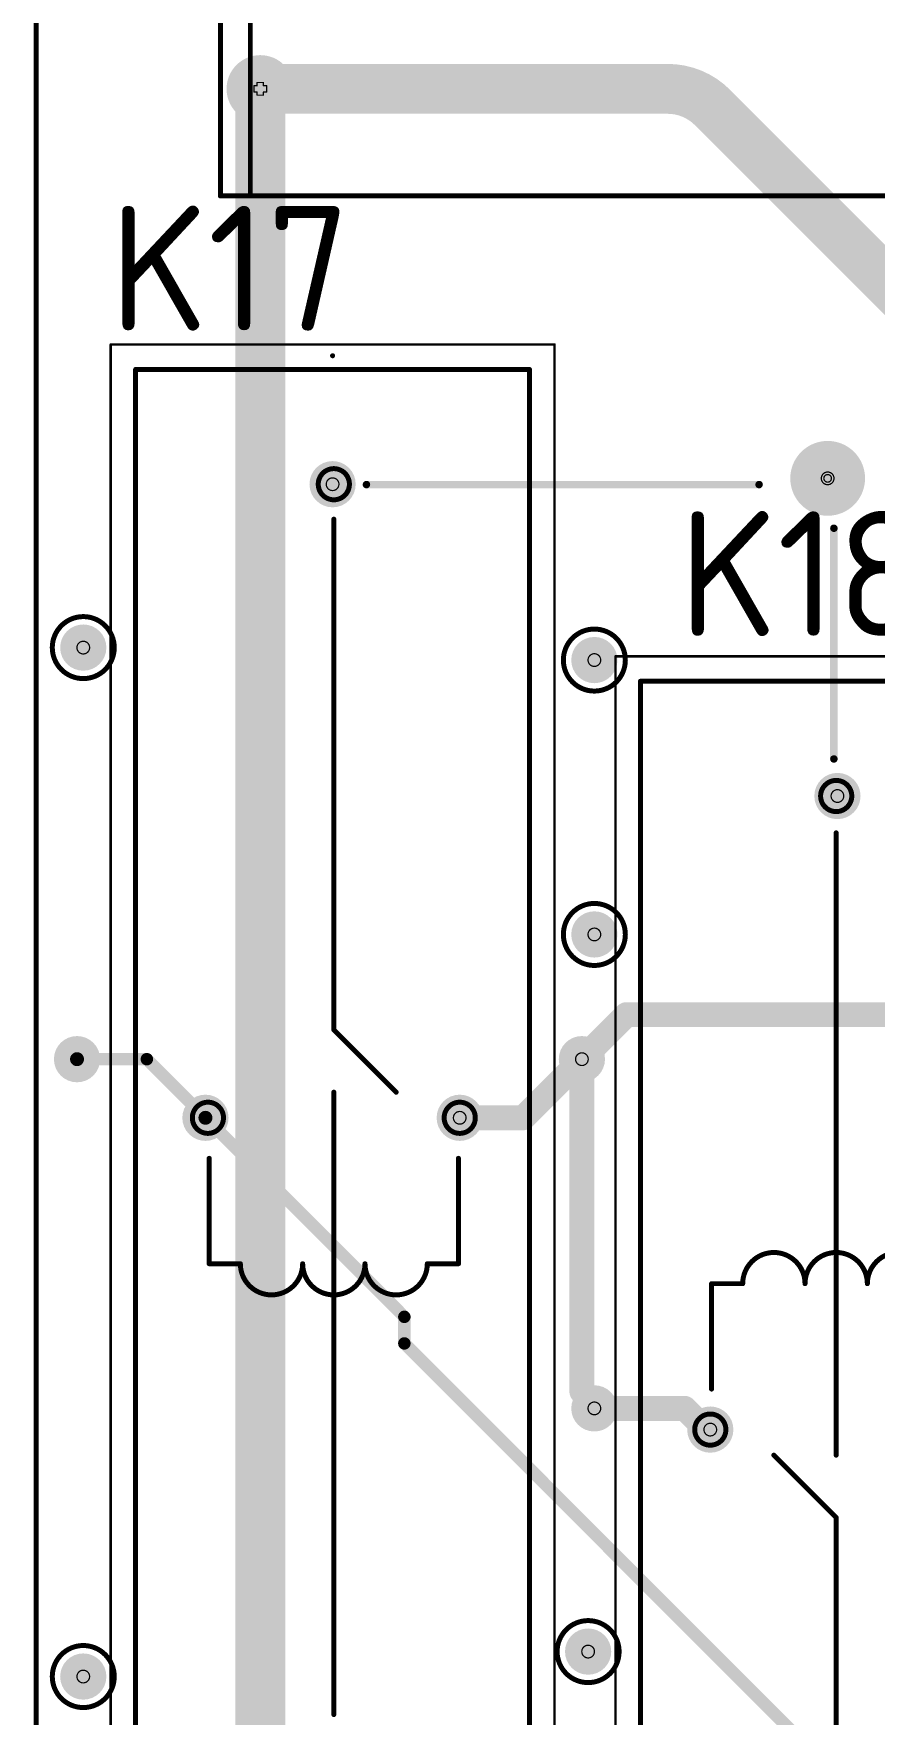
# Model space of a CAD drawing. Header units: millimetres. Extents: x 3219 to 51106, y -14166 to 2063.
# Drawn here: x 5516.4 to 5550.1, y 1884.1 to 1951.4 of the extents above; entities that cross this region are included whole.
import ezdxf

# ---------------------------------------------------------------- set-up
doc = ezdxf.new("R2010")
doc.units = ezdxf.units.MM
doc.layers.get('0').update_dxf_attribs({"lineweight": 53})
for name, color, linetype in [('Bottom Layer', 5, 'Continuous'), ('Bottom Solder', 6, 'Continuous'), ('Drill Drawing', 1, 'Continuous'), ('Mechanical 1', 6, 'Continuous'), ('Mechanical 15', 56, 'Continuous'), ('Multi-Layer', 9, 'Continuous'), ('Top 3D Body', 76, 'Continuous'), ('Top Layer', 1, 'Continuous'), ('Top Overlay', 2, 'Continuous'), ('Top Solder', 216, 'Continuous')]:
    doc.layers.add(name, color=color, linetype=linetype)
doc.styles.add('GOST type B', font='GOST_B.TTF', dxfattribs={"height": 3.5})

# ---------------------------------------------------------------- blocks, each defined once
blk = doc.blocks.new('_______301421_021_3')
at = {"layer": 'Bottom Layer'}
h = blk.add_hatch(color=5, dxfattribs=at)
edge = h.paths.add_edge_path()
edge.add_arc((0, 0), 1.5, 0, 360)
at = {"layer": 'Multi-Layer'}
h = blk.add_hatch(color=9, dxfattribs=at)
edge = h.paths.add_edge_path()
edge.add_arc((0, 0), 1.5, 0, 360)
at = {"layer": 'Top Layer'}
h = blk.add_hatch(color=1, dxfattribs=at)
edge = h.paths.add_edge_path()
edge.add_arc((0, 0), 1.5, 0, 360)
blk = doc.blocks.new('R1_32_1__140_0210__62')
at = {"layer": 'Bottom Layer'}
h = blk.add_hatch(color=5, dxfattribs=at)
edge = h.paths.add_edge_path()
edge.add_arc((-16.25, 0), 1.25, 0, 360)
h = blk.add_hatch(color=5, dxfattribs=at)
edge = h.paths.add_edge_path()
edge.add_arc((16.25, 0), 1.25, 0, 360)
at = {"layer": 'Bottom Solder'}
h = blk.add_hatch(color=6, dxfattribs=at)
edge = h.paths.add_edge_path()
edge.add_arc((-16.25, 0), 1.352, 0, 360)
h = blk.add_hatch(color=6, dxfattribs=at)
edge = h.paths.add_edge_path()
edge.add_arc((16.25, 0), 1.352, 0, 360)
at = {"layer": 'Multi-Layer'}
h = blk.add_hatch(color=9, dxfattribs=at)
edge = h.paths.add_edge_path()
edge.add_arc((-16.25, 0), 1.25, 0, 360)
h = blk.add_hatch(color=9, dxfattribs=at)
edge = h.paths.add_edge_path()
edge.add_arc((16.25, 0), 1.25, 0, 360)
at = {"layer": 'Top Layer'}
h = blk.add_hatch(color=1, dxfattribs=at)
edge = h.paths.add_edge_path()
edge.add_arc((-16.25, 0), 1.25, 0, 360)
h = blk.add_hatch(color=1, dxfattribs=at)
edge = h.paths.add_edge_path()
edge.add_arc((16.25, 0), 1.25, 0, 360)
at = {"layer": 'Top Solder'}
h = blk.add_hatch(color=216, dxfattribs=at)
edge = h.paths.add_edge_path()
edge.add_arc((-16.25, 0), 1.352, 0, 360)
h = blk.add_hatch(color=216, dxfattribs=at)
edge = h.paths.add_edge_path()
edge.add_arc((16.25, 0), 1.352, 0, 360)
at = {"layer": 'Top 3D Body'}
for points in [[(-16.649, 4.296, 0.2, 0.2, 0), (16.649, 4.296, 0.2, 0.2, 0)], [(-16.649, 4.296, 0.2, 0.2, 0), (-16.649, -4.295, 0.2, 0.2, 0)], [(16.649, -4.295, 0.2, 0.2, 0), (16.649, 4.296, 0.2, 0.2, 0)], [(-16.649, -4.295, 0.2, 0.2, 0), (16.649, -4.295, 0.2, 0.2, 0)]]:
    blk.add_lwpolyline(points, format="xyseb", dxfattribs=at)
for points in [[(-16.699, 4.296, 0.1, 0.1, 1), (-16.599, 4.296, 0.1, 0.1, 1)], [(-16.699, 4.296, 0.1, 0.1, 1), (-16.599, 4.296, 0.1, 0.1, 1)], [(16.599, 4.296, 0.1, 0.1, 1), (16.699, 4.296, 0.1, 0.1, 1)], [(16.599, 4.296, 0.1, 0.1, 1), (16.699, 4.296, 0.1, 0.1, 1)], [(-16.699, -4.295, 0.1, 0.1, 1), (-16.599, -4.295, 0.1, 0.1, 1)], [(-16.699, -4.295, 0.1, 0.1, 1), (-16.599, -4.295, 0.1, 0.1, 1)], [(16.599, -4.295, 0.1, 0.1, 1), (16.699, -4.295, 0.1, 0.1, 1)], [(16.599, -4.295, 0.1, 0.1, 1), (16.699, -4.295, 0.1, 0.1, 1)]]:
    blk.add_lwpolyline(points, format="xyseb", close=True, dxfattribs=at)
at = {"layer": 'Top Overlay'}
for points in [[(-17.85, 4.296, 0.2, 0.2, 0), (-17.85, -4.295, 0.2, 0.2, 0)], [(-17.85, 4.296, 0.2, 0.2, 0), (17.85, 4.296, 0.2, 0.2, 0)], [(17.85, 4.296, 0.2, 0.2, 0), (17.85, -4.295, 0.2, 0.2, 0)], [(-17.85, -4.295, 0.2, 0.2, 0), (17.85, -4.295, 0.2, 0.2, 0)]]:
    blk.add_lwpolyline(points, format="xyseb", dxfattribs=at)
for points in [[(-17.9, 4.296, 0.1, 0.1, 1), (-17.8, 4.296, 0.1, 0.1, 1)], [(-17.9, 4.296, 0.1, 0.1, 1), (-17.8, 4.296, 0.1, 0.1, 1)], [(17.8, 4.296, 0.1, 0.1, 1), (17.9, 4.296, 0.1, 0.1, 1)], [(17.8, 4.296, 0.1, 0.1, 1), (17.9, 4.296, 0.1, 0.1, 1)], [(-17.9, -4.295, 0.1, 0.1, 1), (-17.8, -4.295, 0.1, 0.1, 1)], [(-17.9, -4.295, 0.1, 0.1, 1), (-17.8, -4.295, 0.1, 0.1, 1)], [(17.8, -4.295, 0.1, 0.1, 1), (17.9, -4.295, 0.1, 0.1, 1)], [(17.8, -4.295, 0.1, 0.1, 1), (17.9, -4.295, 0.1, 0.1, 1)]]:
    blk.add_lwpolyline(points, format="xyseb", close=True, dxfattribs=at)
blk = doc.blocks.new('DAR71210TU_78')
at = {"layer": 'Bottom Layer'}
h = blk.add_hatch(color=5, dxfattribs=at)
edge = h.paths.add_edge_path()
edge.add_arc((25.4, 5.1), 0.825, 0, 360)
h = blk.add_hatch(color=5, dxfattribs=at)
edge = h.paths.add_edge_path()
edge.add_arc((0, 0), 0.825, 0, 360)
h = blk.add_hatch(color=5, dxfattribs=at)
edge = h.paths.add_edge_path()
edge.add_arc((50.8, 0), 0.825, 0, 360)
h = blk.add_hatch(color=5, dxfattribs=at)
edge = h.paths.add_edge_path()
edge.add_arc((25.4, -5.1), 0.825, 0, 360)
at = {"layer": 'Bottom Solder'}
h = blk.add_hatch(color=6, dxfattribs=at)
edge = h.paths.add_edge_path()
edge.add_arc((25.4, 5.1), 0.927, 0, 360)
h = blk.add_hatch(color=6, dxfattribs=at)
edge = h.paths.add_edge_path()
edge.add_arc((0, 0), 0.927, 0, 360)
h = blk.add_hatch(color=6, dxfattribs=at)
edge = h.paths.add_edge_path()
edge.add_arc((50.8, 0), 0.927, 0, 360)
h = blk.add_hatch(color=6, dxfattribs=at)
edge = h.paths.add_edge_path()
edge.add_arc((25.4, -5.1), 0.927, 0, 360)
at = {"layer": 'Multi-Layer'}
h = blk.add_hatch(color=9, dxfattribs=at)
edge = h.paths.add_edge_path()
edge.add_arc((25.4, 5.1), 0.825, 0, 360)
h = blk.add_hatch(color=9, dxfattribs=at)
edge = h.paths.add_edge_path()
edge.add_arc((0, 0), 0.825, 0, 360)
h = blk.add_hatch(color=9, dxfattribs=at)
edge = h.paths.add_edge_path()
edge.add_arc((50.8, 0), 0.825, 0, 360)
h = blk.add_hatch(color=9, dxfattribs=at)
edge = h.paths.add_edge_path()
edge.add_arc((25.4, -5.1), 0.825, 0, 360)
at = {"layer": 'Top Layer'}
h = blk.add_hatch(color=1, dxfattribs=at)
edge = h.paths.add_edge_path()
edge.add_arc((25.4, 5.1), 0.825, 0, 360)
h = blk.add_hatch(color=1, dxfattribs=at)
edge = h.paths.add_edge_path()
edge.add_arc((0, 0), 0.825, 0, 360)
h = blk.add_hatch(color=1, dxfattribs=at)
edge = h.paths.add_edge_path()
edge.add_arc((50.8, 0), 0.825, 0, 360)
h = blk.add_hatch(color=1, dxfattribs=at)
edge = h.paths.add_edge_path()
edge.add_arc((25.4, -5.1), 0.825, 0, 360)
at = {"layer": 'Top Solder'}
h = blk.add_hatch(color=216, dxfattribs=at)
edge = h.paths.add_edge_path()
edge.add_arc((25.4, 5.1), 0.927, 0, 360)
h = blk.add_hatch(color=216, dxfattribs=at)
edge = h.paths.add_edge_path()
edge.add_arc((0, 0), 0.927, 0, 360)
h = blk.add_hatch(color=216, dxfattribs=at)
edge = h.paths.add_edge_path()
edge.add_arc((50.8, 0), 0.927, 0, 360)
h = blk.add_hatch(color=216, dxfattribs=at)
edge = h.paths.add_edge_path()
edge.add_arc((25.4, -5.1), 0.927, 0, 360)
at = {"layer": 'Mechanical 15'}
for points in [[(56.4, 8.9, 0.1, 0.1, 0), (-5.6, 8.9, 0.1, 0.1, 0)], [(-5.6, 8.9, 0.1, 0.1, 0), (-5.6, -8.9, 0.1, 0.1, 0)], [(56.4, 8.9, 0.1, 0.1, 0), (56.4, -8.9, 0.1, 0.1, 0)], [(-5.6, -8.9, 0.1, 0.1, 0), (56.4, -8.9, 0.1, 0.1, 0)]]:
    blk.add_lwpolyline(points, format="xyseb", dxfattribs=at)
for points in [[(-5.625, 8.9, 0.05, 0.05, 1), (-5.575, 8.9, 0.05, 0.05, 1)], [(-5.625, 8.9, 0.05, 0.05, 1), (-5.575, 8.9, 0.05, 0.05, 1)], [(56.375, 8.9, 0.05, 0.05, 1), (56.425, 8.9, 0.05, 0.05, 1)], [(56.375, 8.9, 0.05, 0.05, 1), (56.425, 8.9, 0.05, 0.05, 1)], [(-5.625, -8.9, 0.05, 0.05, 1), (-5.575, -8.9, 0.05, 0.05, 1)], [(-5.625, -8.9, 0.05, 0.05, 1), (-5.575, -8.9, 0.05, 0.05, 1)], [(56.375, -8.9, 0.05, 0.05, 1), (56.425, -8.9, 0.05, 0.05, 1)], [(56.375, -8.9, 0.05, 0.05, 1), (56.425, -8.9, 0.05, 0.05, 1)]]:
    blk.add_lwpolyline(points, format="xyseb", close=True, dxfattribs=at)
at = {"layer": 'Top 3D Body'}
for points in [[(-4.6, 7.9, 0.1, 0.1, 0), (55.4, 7.9, 0.1, 0.1, 0)], [(-4.6, 7.9, 0.1, 0.1, 0), (-4.6, -7.9, 0.1, 0.1, 0)], [(55.4, 7.9, 0.1, 0.1, 0), (55.4, -7.9, 0.1, 0.1, 0)], [(-4.6, -7.9, 0.1, 0.1, 0), (55.4, -7.9, 0.1, 0.1, 0)]]:
    blk.add_lwpolyline(points, format="xyseb", dxfattribs=at)
for points in [[(-4.625, 7.9, 0.05, 0.05, 1), (-4.575, 7.9, 0.05, 0.05, 1)], [(-4.625, 7.9, 0.05, 0.05, 1), (-4.575, 7.9, 0.05, 0.05, 1)], [(55.375, 7.9, 0.05, 0.05, 1), (55.425, 7.9, 0.05, 0.05, 1)], [(55.375, 7.9, 0.05, 0.05, 1), (55.425, 7.9, 0.05, 0.05, 1)], [(-4.625, -7.9, 0.05, 0.05, 1), (-4.575, -7.9, 0.05, 0.05, 1)], [(-4.625, -7.9, 0.05, 0.05, 1), (-4.575, -7.9, 0.05, 0.05, 1)], [(55.375, -7.9, 0.05, 0.05, 1), (55.425, -7.9, 0.05, 0.05, 1)], [(55.375, -7.9, 0.05, 0.05, 1), (55.425, -7.9, 0.05, 0.05, 1)]]:
    blk.add_lwpolyline(points, format="xyseb", close=True, dxfattribs=at)
at = {"layer": 'Top Overlay'}
for points in [[(-4.6, 7.9, 0.2, 0.2, 0), (55.4, 7.9, 0.2, 0.2, 0)], [(-4.6, 7.9, 0.2, 0.2, 0), (-4.6, -7.9, 0.2, 0.2, 0)], [(55.4, 7.9, 0.2, 0.2, 0), (55.4, -7.9, 0.2, 0.2, 0)], [(27.025, 5.05, 0.2, 0.2, 0), (31.25, 5.05, 0.2, 0.2, 0)], [(31.25, 5.05, 0.2, 0.2, 0), (31.25, 3.8, 0.2, 0.2, 0)], [(31.25, 3.8, 0.2, 0.2, -1), (31.25, 1.3, 0.2, 0.2, 0)], [(24.375, 2.55, 0.2, 0.2, 0), (21.875, 0.05, 0.2, 0.2, 0)], [(31.25, 1.3, 0.2, 0.2, -1), (31.25, -1.2, 0.2, 0.2, 0)], [(-5.2, 0, 0.1, 0.1, -1), (-5.1, 0, 0.1, 0.1, 0)], [(-5.1, 0, 0.1, 0.1, -1), (-5.2, 0, 0.1, 0.1, 0)], [(21.875, 0.05, 0.2, 0.2, 0), (1.4, 0.05, 0.2, 0.2, 0)], [(49.325, 0.05, 0.2, 0.2, 0), (24.375, 0.05, 0.2, 0.2, 0)], [(31.25, -1.2, 0.2, 0.2, -1), (31.25, -3.7, 0.2, 0.2, 0)], [(31.25, -3.7, 0.2, 0.2, 0), (31.25, -4.95, 0.2, 0.2, 0)], [(27.025, -4.95, 0.2, 0.2, 0), (31.25, -4.95, 0.2, 0.2, 0)], [(-4.6, -7.9, 0.2, 0.2, 0), (55.4, -7.9, 0.2, 0.2, 0)]]:
    blk.add_lwpolyline(points, format="xyseb", dxfattribs=at)
for points in [[(-4.65, 7.9, 0.1, 0.1, 1), (-4.55, 7.9, 0.1, 0.1, 1)], [(-4.65, 7.9, 0.1, 0.1, 1), (-4.55, 7.9, 0.1, 0.1, 1)], [(55.35, 7.9, 0.1, 0.1, 1), (55.45, 7.9, 0.1, 0.1, 1)], [(55.35, 7.9, 0.1, 0.1, 1), (55.45, 7.9, 0.1, 0.1, 1)], [(26.025, 5.1, 0.2, 0.2, 1), (24.775, 5.1, 0.2, 0.2, 1)], [(24.725, 5.1, 0.1, 0.1, 1), (24.825, 5.1, 0.1, 0.1, 1)], [(25.975, 5.1, 0.1, 0.1, 1), (26.075, 5.1, 0.1, 0.1, 1)], [(26.975, 5.05, 0.1, 0.1, 1), (27.075, 5.05, 0.1, 0.1, 1)], [(31.2, 5.05, 0.1, 0.1, 1), (31.3, 5.05, 0.1, 0.1, 1)], [(31.2, 5.05, 0.1, 0.1, 1), (31.3, 5.05, 0.1, 0.1, 1)], [(31.2, 3.8, 0.1, 0.1, 1), (31.3, 3.8, 0.1, 0.1, 1)], [(31.2, 3.8, 0.1, 0.1, 1), (31.3, 3.8, 0.1, 0.1, 1)], [(24.325, 2.55, 0.1, 0.1, 1), (24.425, 2.55, 0.1, 0.1, 1)], [(31.2, 1.3, 0.1, 0.1, 1), (31.3, 1.3, 0.1, 0.1, 1)], [(31.2, 1.3, 0.1, 0.1, 1), (31.3, 1.3, 0.1, 0.1, 1)], [(0.625, 0.05, 0.2, 0.2, 1), (-0.625, 0.05, 0.2, 0.2, 1)], [(51.425, 0.05, 0.2, 0.2, 1), (50.175, 0.05, 0.2, 0.2, 1)], [(-5.225, 0, 0.05, 0.05, 1), (-5.175, 0, 0.05, 0.05, 1)], [(-5.225, 0, 0.05, 0.05, 1), (-5.175, 0, 0.05, 0.05, 1)], [(-5.125, 0, 0.05, 0.05, 1), (-5.075, 0, 0.05, 0.05, 1)], [(-5.125, 0, 0.05, 0.05, 1), (-5.075, 0, 0.05, 0.05, 1)], [(-0.675, 0.05, 0.1, 0.1, 1), (-0.575, 0.05, 0.1, 0.1, 1)], [(0.575, 0.05, 0.1, 0.1, 1), (0.675, 0.05, 0.1, 0.1, 1)], [(1.35, 0.05, 0.1, 0.1, 1), (1.45, 0.05, 0.1, 0.1, 1)], [(21.825, 0.05, 0.1, 0.1, 1), (21.925, 0.05, 0.1, 0.1, 1)], [(21.825, 0.05, 0.1, 0.1, 1), (21.925, 0.05, 0.1, 0.1, 1)], [(24.325, 0.05, 0.1, 0.1, 1), (24.425, 0.05, 0.1, 0.1, 1)], [(49.275, 0.05, 0.1, 0.1, 1), (49.375, 0.05, 0.1, 0.1, 1)], [(50.125, 0.05, 0.1, 0.1, 1), (50.225, 0.05, 0.1, 0.1, 1)], [(51.375, 0.05, 0.1, 0.1, 1), (51.475, 0.05, 0.1, 0.1, 1)], [(31.2, -1.2, 0.1, 0.1, 1), (31.3, -1.2, 0.1, 0.1, 1)], [(31.2, -1.2, 0.1, 0.1, 1), (31.3, -1.2, 0.1, 0.1, 1)], [(31.2, -3.7, 0.1, 0.1, 1), (31.3, -3.7, 0.1, 0.1, 1)], [(31.2, -3.7, 0.1, 0.1, 1), (31.3, -3.7, 0.1, 0.1, 1)], [(26.025, -5, 0.2, 0.2, 1), (24.775, -5, 0.2, 0.2, 1)], [(24.725, -5, 0.1, 0.1, 1), (24.825, -5, 0.1, 0.1, 1)], [(25.975, -5, 0.1, 0.1, 1), (26.075, -5, 0.1, 0.1, 1)], [(26.975, -4.95, 0.1, 0.1, 1), (27.075, -4.95, 0.1, 0.1, 1)], [(31.2, -4.95, 0.1, 0.1, 1), (31.3, -4.95, 0.1, 0.1, 1)], [(31.2, -4.95, 0.1, 0.1, 1), (31.3, -4.95, 0.1, 0.1, 1)], [(-4.65, -7.9, 0.1, 0.1, 1), (-4.55, -7.9, 0.1, 0.1, 1)], [(-4.65, -7.9, 0.1, 0.1, 1), (-4.55, -7.9, 0.1, 0.1, 1)], [(55.35, -7.9, 0.1, 0.1, 1), (55.45, -7.9, 0.1, 0.1, 1)], [(55.35, -7.9, 0.1, 0.1, 1), (55.45, -7.9, 0.1, 0.1, 1)]]:
    blk.add_lwpolyline(points, format="xyseb", close=True, dxfattribs=at)
blk = doc.blocks.new('DAR71210TU_79')
at = {"layer": 'Bottom Layer'}
h = blk.add_hatch(color=5, dxfattribs=at)
edge = h.paths.add_edge_path()
edge.add_arc((25.4, 5.1), 0.825, 0, 360)
h = blk.add_hatch(color=5, dxfattribs=at)
edge = h.paths.add_edge_path()
edge.add_arc((0, 0), 0.825, 0, 360)
h = blk.add_hatch(color=5, dxfattribs=at)
edge = h.paths.add_edge_path()
edge.add_arc((50.8, 0), 0.825, 0, 360)
h = blk.add_hatch(color=5, dxfattribs=at)
edge = h.paths.add_edge_path()
edge.add_arc((25.4, -5.1), 0.825, 0, 360)
at = {"layer": 'Bottom Solder'}
h = blk.add_hatch(color=6, dxfattribs=at)
edge = h.paths.add_edge_path()
edge.add_arc((25.4, 5.1), 0.927, 0, 360)
h = blk.add_hatch(color=6, dxfattribs=at)
edge = h.paths.add_edge_path()
edge.add_arc((0, 0), 0.927, 0, 360)
h = blk.add_hatch(color=6, dxfattribs=at)
edge = h.paths.add_edge_path()
edge.add_arc((50.8, 0), 0.927, 0, 360)
h = blk.add_hatch(color=6, dxfattribs=at)
edge = h.paths.add_edge_path()
edge.add_arc((25.4, -5.1), 0.927, 0, 360)
at = {"layer": 'Multi-Layer'}
h = blk.add_hatch(color=9, dxfattribs=at)
edge = h.paths.add_edge_path()
edge.add_arc((25.4, 5.1), 0.825, 0, 360)
h = blk.add_hatch(color=9, dxfattribs=at)
edge = h.paths.add_edge_path()
edge.add_arc((0, 0), 0.825, 0, 360)
h = blk.add_hatch(color=9, dxfattribs=at)
edge = h.paths.add_edge_path()
edge.add_arc((50.8, 0), 0.825, 0, 360)
h = blk.add_hatch(color=9, dxfattribs=at)
edge = h.paths.add_edge_path()
edge.add_arc((25.4, -5.1), 0.825, 0, 360)
at = {"layer": 'Top Layer'}
h = blk.add_hatch(color=1, dxfattribs=at)
edge = h.paths.add_edge_path()
edge.add_arc((25.4, 5.1), 0.825, 0, 360)
h = blk.add_hatch(color=1, dxfattribs=at)
edge = h.paths.add_edge_path()
edge.add_arc((0, 0), 0.825, 0, 360)
h = blk.add_hatch(color=1, dxfattribs=at)
edge = h.paths.add_edge_path()
edge.add_arc((50.8, 0), 0.825, 0, 360)
h = blk.add_hatch(color=1, dxfattribs=at)
edge = h.paths.add_edge_path()
edge.add_arc((25.4, -5.1), 0.825, 0, 360)
at = {"layer": 'Top Solder'}
h = blk.add_hatch(color=216, dxfattribs=at)
edge = h.paths.add_edge_path()
edge.add_arc((25.4, 5.1), 0.927, 0, 360)
h = blk.add_hatch(color=216, dxfattribs=at)
edge = h.paths.add_edge_path()
edge.add_arc((0, 0), 0.927, 0, 360)
h = blk.add_hatch(color=216, dxfattribs=at)
edge = h.paths.add_edge_path()
edge.add_arc((50.8, 0), 0.927, 0, 360)
h = blk.add_hatch(color=216, dxfattribs=at)
edge = h.paths.add_edge_path()
edge.add_arc((25.4, -5.1), 0.927, 0, 360)
at = {"layer": 'Mechanical 15'}
for points in [[(56.4, 8.9, 0.1, 0.1, 0), (-5.6, 8.9, 0.1, 0.1, 0)], [(-5.6, -8.9, 0.1, 0.1, 0), (-5.6, 8.9, 0.1, 0.1, 0)], [(56.4, -8.9, 0.1, 0.1, 0), (56.4, 8.9, 0.1, 0.1, 0)], [(56.4, -8.9, 0.1, 0.1, 0), (-5.6, -8.9, 0.1, 0.1, 0)]]:
    blk.add_lwpolyline(points, format="xyseb", dxfattribs=at)
for points in [[(-5.625, 8.9, 0.05, 0.05, 1), (-5.575, 8.9, 0.05, 0.05, 1)], [(-5.625, 8.9, 0.05, 0.05, 1), (-5.575, 8.9, 0.05, 0.05, 1)], [(56.375, 8.9, 0.05, 0.05, 1), (56.425, 8.9, 0.05, 0.05, 1)], [(56.375, 8.9, 0.05, 0.05, 1), (56.425, 8.9, 0.05, 0.05, 1)], [(-5.625, -8.9, 0.05, 0.05, 1), (-5.575, -8.9, 0.05, 0.05, 1)], [(-5.625, -8.9, 0.05, 0.05, 1), (-5.575, -8.9, 0.05, 0.05, 1)], [(56.375, -8.9, 0.05, 0.05, 1), (56.425, -8.9, 0.05, 0.05, 1)], [(56.375, -8.9, 0.05, 0.05, 1), (56.425, -8.9, 0.05, 0.05, 1)]]:
    blk.add_lwpolyline(points, format="xyseb", close=True, dxfattribs=at)
at = {"layer": 'Top 3D Body'}
for points in [[(55.4, 7.9, 0.1, 0.1, 0), (-4.6, 7.9, 0.1, 0.1, 0)], [(-4.6, -7.9, 0.1, 0.1, 0), (-4.6, 7.9, 0.1, 0.1, 0)], [(55.4, -7.9, 0.1, 0.1, 0), (55.4, 7.9, 0.1, 0.1, 0)], [(55.4, -7.9, 0.1, 0.1, 0), (-4.6, -7.9, 0.1, 0.1, 0)]]:
    blk.add_lwpolyline(points, format="xyseb", dxfattribs=at)
for points in [[(-4.625, 7.9, 0.05, 0.05, 1), (-4.575, 7.9, 0.05, 0.05, 1)], [(-4.625, 7.9, 0.05, 0.05, 1), (-4.575, 7.9, 0.05, 0.05, 1)], [(55.375, 7.9, 0.05, 0.05, 1), (55.425, 7.9, 0.05, 0.05, 1)], [(55.375, 7.9, 0.05, 0.05, 1), (55.425, 7.9, 0.05, 0.05, 1)], [(-4.625, -7.9, 0.05, 0.05, 1), (-4.575, -7.9, 0.05, 0.05, 1)], [(-4.625, -7.9, 0.05, 0.05, 1), (-4.575, -7.9, 0.05, 0.05, 1)], [(55.375, -7.9, 0.05, 0.05, 1), (55.425, -7.9, 0.05, 0.05, 1)], [(55.375, -7.9, 0.05, 0.05, 1), (55.425, -7.9, 0.05, 0.05, 1)]]:
    blk.add_lwpolyline(points, format="xyseb", close=True, dxfattribs=at)
at = {"layer": 'Top Overlay'}
for points in [[(55.4, 7.9, 0.2, 0.2, 0), (-4.6, 7.9, 0.2, 0.2, 0)], [(-4.6, -7.9, 0.2, 0.2, 0), (-4.6, 7.9, 0.2, 0.2, 0)], [(55.4, -7.9, 0.2, 0.2, 0), (55.4, 7.9, 0.2, 0.2, 0)], [(31.25, 5.05, 0.2, 0.2, 0), (27.025, 5.05, 0.2, 0.2, 0)], [(31.25, 3.8, 0.2, 0.2, 0), (31.25, 5.05, 0.2, 0.2, 0)], [(31.25, 3.8, 0.2, 0.2, -1), (31.25, 1.3, 0.2, 0.2, 0)], [(21.875, 0.05, 0.2, 0.2, 0), (24.375, 2.55, 0.2, 0.2, 0)], [(31.25, 1.3, 0.2, 0.2, -1), (31.25, -1.2, 0.2, 0.2, 0)], [(-5.2, 0, 0.1, 0.1, -1), (-5.1, 0, 0.1, 0.1, 0)], [(-5.1, 0, 0.1, 0.1, -1), (-5.2, 0, 0.1, 0.1, 0)], [(1.4, 0.05, 0.2, 0.2, 0), (21.875, 0.05, 0.2, 0.2, 0)], [(49.325, 0.05, 0.2, 0.2, 0), (24.375, 0.05, 0.2, 0.2, 0)], [(31.25, -1.2, 0.2, 0.2, -1), (31.25, -3.7, 0.2, 0.2, 0)], [(31.25, -4.95, 0.2, 0.2, 0), (31.25, -3.7, 0.2, 0.2, 0)], [(31.25, -4.95, 0.2, 0.2, 0), (27.025, -4.95, 0.2, 0.2, 0)], [(55.4, -7.9, 0.2, 0.2, 0), (-4.6, -7.9, 0.2, 0.2, 0)]]:
    blk.add_lwpolyline(points, format="xyseb", dxfattribs=at)
for points in [[(-4.65, 7.9, 0.1, 0.1, 1), (-4.55, 7.9, 0.1, 0.1, 1)], [(-4.65, 7.9, 0.1, 0.1, 1), (-4.55, 7.9, 0.1, 0.1, 1)], [(55.35, 7.9, 0.1, 0.1, 1), (55.45, 7.9, 0.1, 0.1, 1)], [(55.35, 7.9, 0.1, 0.1, 1), (55.45, 7.9, 0.1, 0.1, 1)], [(26.025, 5.1, 0.2, 0.2, 1), (24.775, 5.1, 0.2, 0.2, 1)], [(24.725, 5.1, 0.1, 0.1, 1), (24.825, 5.1, 0.1, 0.1, 1)], [(25.975, 5.1, 0.1, 0.1, 1), (26.075, 5.1, 0.1, 0.1, 1)], [(26.975, 5.05, 0.1, 0.1, 1), (27.075, 5.05, 0.1, 0.1, 1)], [(31.2, 5.05, 0.1, 0.1, 1), (31.3, 5.05, 0.1, 0.1, 1)], [(31.2, 5.05, 0.1, 0.1, 1), (31.3, 5.05, 0.1, 0.1, 1)], [(31.2, 3.8, 0.1, 0.1, 1), (31.3, 3.8, 0.1, 0.1, 1)], [(31.2, 3.8, 0.1, 0.1, 1), (31.3, 3.8, 0.1, 0.1, 1)], [(24.325, 2.55, 0.1, 0.1, 1), (24.425, 2.55, 0.1, 0.1, 1)], [(31.2, 1.3, 0.1, 0.1, 1), (31.3, 1.3, 0.1, 0.1, 1)], [(31.2, 1.3, 0.1, 0.1, 1), (31.3, 1.3, 0.1, 0.1, 1)], [(0.625, 0.05, 0.2, 0.2, 1), (-0.625, 0.05, 0.2, 0.2, 1)], [(51.425, 0.05, 0.2, 0.2, 1), (50.175, 0.05, 0.2, 0.2, 1)], [(-5.225, 0, 0.05, 0.05, 1), (-5.175, 0, 0.05, 0.05, 1)], [(-5.225, 0, 0.05, 0.05, 1), (-5.175, 0, 0.05, 0.05, 1)], [(-5.125, 0, 0.05, 0.05, 1), (-5.075, 0, 0.05, 0.05, 1)], [(-5.125, 0, 0.05, 0.05, 1), (-5.075, 0, 0.05, 0.05, 1)], [(-0.675, 0.05, 0.1, 0.1, 1), (-0.575, 0.05, 0.1, 0.1, 1)], [(0.575, 0.05, 0.1, 0.1, 1), (0.675, 0.05, 0.1, 0.1, 1)], [(1.35, 0.05, 0.1, 0.1, 1), (1.45, 0.05, 0.1, 0.1, 1)], [(21.825, 0.05, 0.1, 0.1, 1), (21.925, 0.05, 0.1, 0.1, 1)], [(21.825, 0.05, 0.1, 0.1, 1), (21.925, 0.05, 0.1, 0.1, 1)], [(24.325, 0.05, 0.1, 0.1, 1), (24.425, 0.05, 0.1, 0.1, 1)], [(49.275, 0.05, 0.1, 0.1, 1), (49.375, 0.05, 0.1, 0.1, 1)], [(50.125, 0.05, 0.1, 0.1, 1), (50.225, 0.05, 0.1, 0.1, 1)], [(51.375, 0.05, 0.1, 0.1, 1), (51.475, 0.05, 0.1, 0.1, 1)], [(31.2, -1.2, 0.1, 0.1, 1), (31.3, -1.2, 0.1, 0.1, 1)], [(31.2, -1.2, 0.1, 0.1, 1), (31.3, -1.2, 0.1, 0.1, 1)], [(31.2, -3.7, 0.1, 0.1, 1), (31.3, -3.7, 0.1, 0.1, 1)], [(31.2, -3.7, 0.1, 0.1, 1), (31.3, -3.7, 0.1, 0.1, 1)], [(26.025, -5, 0.2, 0.2, 1), (24.775, -5, 0.2, 0.2, 1)], [(24.725, -5, 0.1, 0.1, 1), (24.825, -5, 0.1, 0.1, 1)], [(25.975, -5, 0.1, 0.1, 1), (26.075, -5, 0.1, 0.1, 1)], [(26.975, -4.95, 0.1, 0.1, 1), (27.075, -4.95, 0.1, 0.1, 1)], [(31.2, -4.95, 0.1, 0.1, 1), (31.3, -4.95, 0.1, 0.1, 1)], [(31.2, -4.95, 0.1, 0.1, 1), (31.3, -4.95, 0.1, 0.1, 1)], [(-4.65, -7.9, 0.1, 0.1, 1), (-4.55, -7.9, 0.1, 0.1, 1)], [(-4.65, -7.9, 0.1, 0.1, 1), (-4.55, -7.9, 0.1, 0.1, 1)], [(55.35, -7.9, 0.1, 0.1, 1), (55.45, -7.9, 0.1, 0.1, 1)], [(55.35, -7.9, 0.1, 0.1, 1), (55.45, -7.9, 0.1, 0.1, 1)]]:
    blk.add_lwpolyline(points, format="xyseb", close=True, dxfattribs=at)

msp = doc.modelspace()

# ---------------------------------------------------------------- hatches: boundary and pattern name
at = {"layer": 'Bottom Layer'}
h = msp.add_hatch(color=5, dxfattribs=at)
edge = h.paths.add_edge_path()
edge.add_arc((5518.371, 1926.823), 0.825, 0, 360)
h = msp.add_hatch(color=5, dxfattribs=at)
edge = h.paths.add_edge_path()
edge.add_arc((5538.871, 1926.323), 0.825, 0, 360)
h = msp.add_hatch(color=5, dxfattribs=at)
edge = h.paths.add_edge_path()
edge.add_arc((5538.871, 1915.323), 0.825, 0, 360)
h = msp.add_hatch(color=5, dxfattribs=at)
edge = h.paths.add_edge_path()
edge.add_arc((5518.121, 1910.323), 0.825, 0, 360)
h = msp.add_hatch(color=5, dxfattribs=at)
edge = h.paths.add_edge_path()
edge.add_arc((5538.371, 1910.323), 0.825, 0, 360)
h = msp.add_hatch(color=5, dxfattribs=at)
edge = h.paths.add_edge_path()
edge.add_arc((5538.871, 1896.323), 0.825, 0, 360)
h = msp.add_hatch(color=5, dxfattribs=at)
edge = h.paths.add_edge_path()
edge.add_arc((5538.621, 1886.573), 0.825, 0, 360)
h = msp.add_hatch(color=5, dxfattribs=at)
edge = h.paths.add_edge_path()
edge.add_arc((5518.371, 1885.573), 0.825, 0, 360)
at = {"layer": 'Bottom Solder'}
h = msp.add_hatch(color=6, dxfattribs=at)
edge = h.paths.add_edge_path()
edge.add_arc((5518.371, 1926.823), 0.927, 0, 360)
h = msp.add_hatch(color=6, dxfattribs=at)
edge = h.paths.add_edge_path()
edge.add_arc((5538.871, 1926.323), 0.927, 0, 360)
h = msp.add_hatch(color=6, dxfattribs=at)
edge = h.paths.add_edge_path()
edge.add_arc((5538.871, 1915.323), 0.927, 0, 360)
h = msp.add_hatch(color=6, dxfattribs=at)
edge = h.paths.add_edge_path()
edge.add_arc((5518.121, 1910.323), 0.927, 0, 360)
h = msp.add_hatch(color=6, dxfattribs=at)
edge = h.paths.add_edge_path()
edge.add_arc((5538.371, 1910.323), 0.927, 0, 360)
h = msp.add_hatch(color=6, dxfattribs=at)
edge = h.paths.add_edge_path()
edge.add_arc((5538.871, 1896.323), 0.927, 0, 360)
h = msp.add_hatch(color=6, dxfattribs=at)
edge = h.paths.add_edge_path()
edge.add_arc((5538.621, 1886.573), 0.927, 0, 360)
h = msp.add_hatch(color=6, dxfattribs=at)
edge = h.paths.add_edge_path()
edge.add_arc((5518.371, 1885.573), 0.927, 0, 360)
at = {"layer": 'Multi-Layer'}
h = msp.add_hatch(color=9, dxfattribs=at)
edge = h.paths.add_edge_path()
edge.add_arc((5518.371, 1926.823), 0.825, 0, 360)
h = msp.add_hatch(color=9, dxfattribs=at)
edge = h.paths.add_edge_path()
edge.add_arc((5538.871, 1926.323), 0.825, 0, 360)
h = msp.add_hatch(color=9, dxfattribs=at)
edge = h.paths.add_edge_path()
edge.add_arc((5538.871, 1915.323), 0.825, 0, 360)
h = msp.add_hatch(color=9, dxfattribs=at)
edge = h.paths.add_edge_path()
edge.add_arc((5518.121, 1910.323), 0.825, 0, 360)
h = msp.add_hatch(color=9, dxfattribs=at)
edge = h.paths.add_edge_path()
edge.add_arc((5538.371, 1910.323), 0.825, 0, 360)
h = msp.add_hatch(color=9, dxfattribs=at)
edge = h.paths.add_edge_path()
edge.add_arc((5538.871, 1896.323), 0.825, 0, 360)
h = msp.add_hatch(color=9, dxfattribs=at)
edge = h.paths.add_edge_path()
edge.add_arc((5538.621, 1886.573), 0.825, 0, 360)
h = msp.add_hatch(color=9, dxfattribs=at)
edge = h.paths.add_edge_path()
edge.add_arc((5518.371, 1885.573), 0.825, 0, 360)
at = {"layer": 'Top Layer'}
h = msp.add_hatch(color=1, dxfattribs=at)
edge = h.paths.add_edge_path()
edge.add_arc((5518.371, 1926.823), 0.825, 0, 360)
h = msp.add_hatch(color=1, dxfattribs=at)
edge = h.paths.add_edge_path()
edge.add_arc((5538.871, 1926.323), 0.825, 0, 360)
h = msp.add_hatch(color=1, dxfattribs=at)
edge = h.paths.add_edge_path()
edge.add_arc((5538.871, 1915.323), 0.825, 0, 360)
h = msp.add_hatch(color=1, dxfattribs=at)
edge = h.paths.add_edge_path()
edge.add_arc((5518.121, 1910.323), 0.825, 0, 360)
h = msp.add_hatch(color=1, dxfattribs=at)
edge = h.paths.add_edge_path()
edge.add_arc((5538.371, 1910.323), 0.825, 0, 360)
h = msp.add_hatch(color=1, dxfattribs=at)
edge = h.paths.add_edge_path()
edge.add_arc((5538.871, 1896.323), 0.825, 0, 360)
h = msp.add_hatch(color=1, dxfattribs=at)
edge = h.paths.add_edge_path()
edge.add_arc((5538.621, 1886.573), 0.825, 0, 360)
h = msp.add_hatch(color=1, dxfattribs=at)
edge = h.paths.add_edge_path()
edge.add_arc((5518.371, 1885.573), 0.825, 0, 360)
at = {"layer": 'Top Solder'}
h = msp.add_hatch(color=216, dxfattribs=at)
edge = h.paths.add_edge_path()
edge.add_arc((5518.371, 1926.823), 0.927, 0, 360)
h = msp.add_hatch(color=216, dxfattribs=at)
edge = h.paths.add_edge_path()
edge.add_arc((5538.871, 1926.323), 0.927, 0, 360)
h = msp.add_hatch(color=216, dxfattribs=at)
edge = h.paths.add_edge_path()
edge.add_arc((5538.871, 1915.323), 0.927, 0, 360)
h = msp.add_hatch(color=216, dxfattribs=at)
edge = h.paths.add_edge_path()
edge.add_arc((5518.121, 1910.323), 0.927, 0, 360)
h = msp.add_hatch(color=216, dxfattribs=at)
edge = h.paths.add_edge_path()
edge.add_arc((5538.371, 1910.323), 0.927, 0, 360)
h = msp.add_hatch(color=216, dxfattribs=at)
edge = h.paths.add_edge_path()
edge.add_arc((5538.871, 1896.323), 0.927, 0, 360)
h = msp.add_hatch(color=216, dxfattribs=at)
edge = h.paths.add_edge_path()
edge.add_arc((5538.621, 1886.573), 0.927, 0, 360)
h = msp.add_hatch(color=216, dxfattribs=at)
edge = h.paths.add_edge_path()
edge.add_arc((5518.371, 1885.573), 0.927, 0, 360)

# ---------------------------------------------------------------- linework, layer by layer
at = {"layer": 'Bottom Layer'}
for points in [[(5525.471, 1949.223, 2, 2, 0), (5541.811, 1949.223, 2, 2, 0)], [(5525.471, 1844.702, 2, 2, 0), (5525.471, 1949.223, 2, 2, 0)], [(5541.811, 1949.223, 2, 2, -0.198912), (5543.607, 1948.479, 2, 2, 0)], [(5543.607, 1948.479, 2, 2, 0), (5551.485, 1940.602, 2, 2, 0)], [(5538.371, 1910.323, 1, 1, 0), (5540.156, 1912.108, 1, 1, 0)], [(5540.156, 1912.108, 1, 1, 0), (5570.729, 1912.108, 1, 1, 0)], [(5536.021, 1907.973, 1, 1, 0), (5538.371, 1910.323, 1, 1, 0)], [(5538.371, 1896.999, 1, 1, 0), (5538.371, 1910.323, 1, 1, 0)], [(5533.471, 1907.973, 1, 1, 0), (5536.021, 1907.973, 1, 1, 0)], [(5538.371, 1896.999, 1, 1, 0), (5538.871, 1896.499, 1, 1, 0)], [(5538.871, 1896.323, 1, 1, 0), (5538.871, 1896.499, 1, 1, 0)], [(5538.871, 1896.323, 1, 1, 0), (5542.495, 1896.323, 1, 1, 0)], [(5542.495, 1896.323, 1, 1, 0), (5543.345, 1895.473, 1, 1, 0)], [(5543.345, 1895.473, 1, 1, 0), (5543.521, 1895.473, 1, 1, 0)]]:
    msp.add_lwpolyline(points, format="xyseb", dxfattribs=at)
for points in [[(5524.971, 1949.223, 1, 1, 1), (5525.971, 1949.223, 1, 1, 1)], [(5524.971, 1949.223, 1, 1, 1), (5525.971, 1949.223, 1, 1, 1)], [(5541.311, 1949.223, 1, 1, 1), (5542.311, 1949.223, 1, 1, 1)], [(5541.311, 1949.223, 1, 1, 1), (5542.311, 1949.223, 1, 1, 1)], [(5543.107, 1948.479, 1, 1, 1), (5544.107, 1948.479, 1, 1, 1)], [(5543.107, 1948.479, 1, 1, 1), (5544.107, 1948.479, 1, 1, 1)], [(5539.906, 1912.108, 0.5, 0.5, 1), (5540.406, 1912.108, 0.5, 0.5, 1)], [(5539.906, 1912.108, 0.5, 0.5, 1), (5540.406, 1912.108, 0.5, 0.5, 1)], [(5538.121, 1910.323, 0.5, 0.5, 1), (5538.621, 1910.323, 0.5, 0.5, 1)], [(5538.121, 1910.323, 0.5, 0.5, 1), (5538.621, 1910.323, 0.5, 0.5, 1)], [(5538.121, 1910.323, 0.5, 0.5, 1), (5538.621, 1910.323, 0.5, 0.5, 1)], [(5533.221, 1907.973, 0.5, 0.5, 1), (5533.721, 1907.973, 0.5, 0.5, 1)], [(5535.771, 1907.973, 0.5, 0.5, 1), (5536.271, 1907.973, 0.5, 0.5, 1)], [(5535.771, 1907.973, 0.5, 0.5, 1), (5536.271, 1907.973, 0.5, 0.5, 1)], [(5538.121, 1896.999, 0.5, 0.5, 1), (5538.621, 1896.999, 0.5, 0.5, 1)], [(5538.121, 1896.999, 0.5, 0.5, 1), (5538.621, 1896.999, 0.5, 0.5, 1)], [(5538.621, 1896.499, 0.5, 0.5, 1), (5539.121, 1896.499, 0.5, 0.5, 1)], [(5538.621, 1896.499, 0.5, 0.5, 1), (5539.121, 1896.499, 0.5, 0.5, 1)], [(5538.621, 1896.323, 0.5, 0.5, 1), (5539.121, 1896.323, 0.5, 0.5, 1)], [(5538.621, 1896.323, 0.5, 0.5, 1), (5539.121, 1896.323, 0.5, 0.5, 1)], [(5542.245, 1896.323, 0.5, 0.5, 1), (5542.745, 1896.323, 0.5, 0.5, 1)], [(5542.245, 1896.323, 0.5, 0.5, 1), (5542.745, 1896.323, 0.5, 0.5, 1)], [(5543.095, 1895.473, 0.5, 0.5, 1), (5543.595, 1895.473, 0.5, 0.5, 1)], [(5543.095, 1895.473, 0.5, 0.5, 1), (5543.595, 1895.473, 0.5, 0.5, 1)], [(5543.271, 1895.473, 0.5, 0.5, 1), (5543.771, 1895.473, 0.5, 0.5, 1)]]:
    msp.add_lwpolyline(points, format="xyseb", close=True, dxfattribs=at)
at = {"layer": 'Drill Drawing'}
for points in [[(5525.217, 1949.096, 0.0508, 0.0508, 0), (5525.217, 1949.35, 0.0508, 0.0508, 0)], [(5525.217, 1949.35, 0.0508, 0.0508, 0), (5525.344, 1949.35, 0.0508, 0.0508, 0)], [(5525.344, 1949.35, 0.0508, 0.0508, 0), (5525.344, 1949.477, 0.0508, 0.0508, 0)], [(5525.344, 1949.477, 0.0508, 0.0508, 0), (5525.598, 1949.477, 0.0508, 0.0508, 0)], [(5525.598, 1949.35, 0.0508, 0.0508, 0), (5525.598, 1949.477, 0.0508, 0.0508, 0)], [(5525.598, 1949.35, 0.0508, 0.0508, 0), (5525.725, 1949.35, 0.0508, 0.0508, 0)], [(5525.725, 1949.096, 0.0508, 0.0508, 0), (5525.725, 1949.35, 0.0508, 0.0508, 0)], [(5525.217, 1949.096, 0.0508, 0.0508, 0), (5525.344, 1949.096, 0.0508, 0.0508, 0)], [(5525.344, 1948.969, 0.0508, 0.0508, 0), (5525.344, 1949.096, 0.0508, 0.0508, 0)], [(5525.344, 1948.969, 0.0508, 0.0508, 0), (5525.598, 1948.969, 0.0508, 0.0508, 0)], [(5525.598, 1949.096, 0.0508, 0.0508, 0), (5525.725, 1949.096, 0.0508, 0.0508, 0)], [(5525.598, 1948.969, 0.0508, 0.0508, 0), (5525.598, 1949.096, 0.0508, 0.0508, 0)]]:
    msp.add_lwpolyline(points, format="xyseb", dxfattribs=at)
for points in [[(5525.204, 1949.35, 0.0254, 0.0254, 1), (5525.229, 1949.35, 0.0254, 0.0254, 1)], [(5525.204, 1949.35, 0.0254, 0.0254, 1), (5525.229, 1949.35, 0.0254, 0.0254, 1)], [(5525.331, 1949.477, 0.0254, 0.0254, 1), (5525.356, 1949.477, 0.0254, 0.0254, 1)], [(5525.331, 1949.477, 0.0254, 0.0254, 1), (5525.356, 1949.477, 0.0254, 0.0254, 1)], [(5525.331, 1949.35, 0.0254, 0.0254, 1), (5525.356, 1949.35, 0.0254, 0.0254, 1)], [(5525.331, 1949.35, 0.0254, 0.0254, 1), (5525.356, 1949.35, 0.0254, 0.0254, 1)], [(5525.585, 1949.477, 0.0254, 0.0254, 1), (5525.61, 1949.477, 0.0254, 0.0254, 1)], [(5525.585, 1949.477, 0.0254, 0.0254, 1), (5525.61, 1949.477, 0.0254, 0.0254, 1)], [(5525.585, 1949.35, 0.0254, 0.0254, 1), (5525.61, 1949.35, 0.0254, 0.0254, 1)], [(5525.585, 1949.35, 0.0254, 0.0254, 1), (5525.61, 1949.35, 0.0254, 0.0254, 1)], [(5525.712, 1949.35, 0.0254, 0.0254, 1), (5525.737, 1949.35, 0.0254, 0.0254, 1)], [(5525.712, 1949.35, 0.0254, 0.0254, 1), (5525.737, 1949.35, 0.0254, 0.0254, 1)], [(5525.204, 1949.096, 0.0254, 0.0254, 1), (5525.229, 1949.096, 0.0254, 0.0254, 1)], [(5525.204, 1949.096, 0.0254, 0.0254, 1), (5525.229, 1949.096, 0.0254, 0.0254, 1)], [(5525.331, 1949.096, 0.0254, 0.0254, 1), (5525.356, 1949.096, 0.0254, 0.0254, 1)], [(5525.331, 1949.096, 0.0254, 0.0254, 1), (5525.356, 1949.096, 0.0254, 0.0254, 1)], [(5525.331, 1948.969, 0.0254, 0.0254, 1), (5525.356, 1948.969, 0.0254, 0.0254, 1)], [(5525.331, 1948.969, 0.0254, 0.0254, 1), (5525.356, 1948.969, 0.0254, 0.0254, 1)], [(5525.585, 1949.096, 0.0254, 0.0254, 1), (5525.61, 1949.096, 0.0254, 0.0254, 1)], [(5525.585, 1949.096, 0.0254, 0.0254, 1), (5525.61, 1949.096, 0.0254, 0.0254, 1)], [(5525.585, 1948.969, 0.0254, 0.0254, 1), (5525.61, 1948.969, 0.0254, 0.0254, 1)], [(5525.585, 1948.969, 0.0254, 0.0254, 1), (5525.61, 1948.969, 0.0254, 0.0254, 1)], [(5525.712, 1949.096, 0.0254, 0.0254, 1), (5525.737, 1949.096, 0.0254, 0.0254, 1)], [(5525.712, 1949.096, 0.0254, 0.0254, 1), (5525.737, 1949.096, 0.0254, 0.0254, 1)], [(5548.483, 1933.608, 0.0508, 0.0508, 1), (5547.975, 1933.608, 0.0508, 0.0508, 1)], [(5528.625, 1933.373, 0.0508, 0.0508, 1), (5528.117, 1933.373, 0.0508, 0.0508, 1)], [(5528.104, 1933.373, 0.0254, 0.0254, 1), (5528.129, 1933.373, 0.0254, 0.0254, 1)], [(5528.612, 1933.373, 0.0254, 0.0254, 1), (5528.637, 1933.373, 0.0254, 0.0254, 1)], [(5547.962, 1933.608, 0.0254, 0.0254, 1), (5547.987, 1933.608, 0.0254, 0.0254, 1)], [(5548.381, 1933.608, 0.0508, 0.0508, 1), (5548.076, 1933.608, 0.0508, 0.0508, 1)], [(5548.063, 1933.608, 0.0254, 0.0254, 1), (5548.089, 1933.608, 0.0254, 0.0254, 1)], [(5548.368, 1933.608, 0.0254, 0.0254, 1), (5548.394, 1933.608, 0.0254, 0.0254, 1)], [(5548.47, 1933.608, 0.0254, 0.0254, 1), (5548.495, 1933.608, 0.0254, 0.0254, 1)], [(5518.625, 1926.823, 0.0508, 0.0508, 1), (5518.117, 1926.823, 0.0508, 0.0508, 1)], [(5518.104, 1926.823, 0.0254, 0.0254, 1), (5518.129, 1926.823, 0.0254, 0.0254, 1)], [(5518.612, 1926.823, 0.0254, 0.0254, 1), (5518.637, 1926.823, 0.0254, 0.0254, 1)], [(5539.125, 1926.323, 0.0508, 0.0508, 1), (5538.617, 1926.323, 0.0508, 0.0508, 1)], [(5538.604, 1926.323, 0.0254, 0.0254, 1), (5538.629, 1926.323, 0.0254, 0.0254, 1)], [(5539.112, 1926.323, 0.0254, 0.0254, 1), (5539.137, 1926.323, 0.0254, 0.0254, 1)], [(5548.875, 1920.873, 0.0508, 0.0508, 1), (5548.367, 1920.873, 0.0508, 0.0508, 1)], [(5548.354, 1920.873, 0.0254, 0.0254, 1), (5548.379, 1920.873, 0.0254, 0.0254, 1)], [(5548.862, 1920.873, 0.0254, 0.0254, 1), (5548.887, 1920.873, 0.0254, 0.0254, 1)], [(5539.125, 1915.323, 0.0508, 0.0508, 1), (5538.617, 1915.323, 0.0508, 0.0508, 1)], [(5538.604, 1915.323, 0.0254, 0.0254, 1), (5538.629, 1915.323, 0.0254, 0.0254, 1)], [(5539.112, 1915.323, 0.0254, 0.0254, 1), (5539.137, 1915.323, 0.0254, 0.0254, 1)], [(5518.375, 1910.323, 0.0508, 0.0508, 1), (5517.867, 1910.323, 0.0508, 0.0508, 1)], [(5517.854, 1910.323, 0.0254, 0.0254, 1), (5517.879, 1910.323, 0.0254, 0.0254, 1)], [(5518.362, 1910.323, 0.0254, 0.0254, 1), (5518.387, 1910.323, 0.0254, 0.0254, 1)], [(5538.625, 1910.323, 0.0508, 0.0508, 1), (5538.117, 1910.323, 0.0508, 0.0508, 1)], [(5538.104, 1910.323, 0.0254, 0.0254, 1), (5538.129, 1910.323, 0.0254, 0.0254, 1)], [(5538.612, 1910.323, 0.0254, 0.0254, 1), (5538.637, 1910.323, 0.0254, 0.0254, 1)], [(5523.525, 1907.973, 0.0508, 0.0508, 1), (5523.017, 1907.973, 0.0508, 0.0508, 1)], [(5533.725, 1907.973, 0.0508, 0.0508, 1), (5533.217, 1907.973, 0.0508, 0.0508, 1)], [(5523.004, 1907.973, 0.0254, 0.0254, 1), (5523.029, 1907.973, 0.0254, 0.0254, 1)], [(5523.512, 1907.973, 0.0254, 0.0254, 1), (5523.537, 1907.973, 0.0254, 0.0254, 1)], [(5533.204, 1907.973, 0.0254, 0.0254, 1), (5533.229, 1907.973, 0.0254, 0.0254, 1)], [(5533.712, 1907.973, 0.0254, 0.0254, 1), (5533.737, 1907.973, 0.0254, 0.0254, 1)], [(5539.125, 1896.323, 0.0508, 0.0508, 1), (5538.617, 1896.323, 0.0508, 0.0508, 1)], [(5538.604, 1896.323, 0.0254, 0.0254, 1), (5538.629, 1896.323, 0.0254, 0.0254, 1)], [(5539.112, 1896.323, 0.0254, 0.0254, 1), (5539.137, 1896.323, 0.0254, 0.0254, 1)], [(5543.775, 1895.473, 0.0508, 0.0508, 1), (5543.267, 1895.473, 0.0508, 0.0508, 1)], [(5543.254, 1895.473, 0.0254, 0.0254, 1), (5543.279, 1895.473, 0.0254, 0.0254, 1)], [(5543.762, 1895.473, 0.0254, 0.0254, 1), (5543.787, 1895.473, 0.0254, 0.0254, 1)], [(5538.875, 1886.573, 0.0508, 0.0508, 1), (5538.367, 1886.573, 0.0508, 0.0508, 1)], [(5538.354, 1886.573, 0.0254, 0.0254, 1), (5538.379, 1886.573, 0.0254, 0.0254, 1)], [(5538.862, 1886.573, 0.0254, 0.0254, 1), (5538.887, 1886.573, 0.0254, 0.0254, 1)], [(5518.625, 1885.573, 0.0508, 0.0508, 1), (5518.117, 1885.573, 0.0508, 0.0508, 1)], [(5518.104, 1885.573, 0.0254, 0.0254, 1), (5518.129, 1885.573, 0.0254, 0.0254, 1)], [(5518.612, 1885.573, 0.0254, 0.0254, 1), (5518.637, 1885.573, 0.0254, 0.0254, 1)]]:
    msp.add_lwpolyline(points, format="xyseb", close=True, dxfattribs=at)
at = {"layer": 'Mechanical 1'}
msp.add_lwpolyline([(5516.479, 1760.358, 0.2, 0.2, 0), (5516.479, 1990.358, 0.2, 0.2, 0)], format="xyseb", dxfattribs=at)
at = {"layer": 'Top Layer'}
for points in [[(5518.121, 1910.323, 0.5, 0.5, 0), (5520.921, 1910.323, 0.5, 0.5, 0)], [(5520.921, 1910.323, 0.5, 0.5, 0), (5523.271, 1907.973, 0.5, 0.5, 0)], [(5523.271, 1907.973, 0.5, 0.5, 0), (5531.25, 1899.993, 0.5, 0.5, 0)], [(5531.25, 1898.927, 0.5, 0.5, 0), (5531.25, 1899.993, 0.5, 0.5, 0)], [(5531.25, 1898.927, 0.5, 0.5, 0), (5573.319, 1856.858, 0.5, 0.5, 0)]]:
    msp.add_lwpolyline(points, format="xyseb", dxfattribs=at)
for points in [[(5517.996, 1910.323, 0.25, 0.25, 1), (5518.246, 1910.323, 0.25, 0.25, 1)], [(5520.796, 1910.323, 0.25, 0.25, 1), (5521.046, 1910.323, 0.25, 0.25, 1)], [(5520.796, 1910.323, 0.25, 0.25, 1), (5521.046, 1910.323, 0.25, 0.25, 1)], [(5523.146, 1907.973, 0.25, 0.25, 1), (5523.396, 1907.973, 0.25, 0.25, 1)], [(5523.146, 1907.973, 0.25, 0.25, 1), (5523.396, 1907.973, 0.25, 0.25, 1)], [(5531.125, 1899.993, 0.25, 0.25, 1), (5531.375, 1899.993, 0.25, 0.25, 1)], [(5531.125, 1899.993, 0.25, 0.25, 1), (5531.375, 1899.993, 0.25, 0.25, 1)], [(5531.125, 1898.927, 0.25, 0.25, 1), (5531.375, 1898.927, 0.25, 0.25, 1)], [(5531.125, 1898.927, 0.25, 0.25, 1), (5531.375, 1898.927, 0.25, 0.25, 1)]]:
    msp.add_lwpolyline(points, format="xyseb", close=True, dxfattribs=at)
at = {"layer": 'Top Overlay'}
for points in [[(5529.729, 1933.358, 0.3, 0.3, 0), (5545.479, 1933.358, 0.3, 0.3, 0)], [(5548.479, 1922.358, 0.3, 0.3, 0), (5548.479, 1931.608, 0.3, 0.3, 0)]]:
    msp.add_lwpolyline(points, format="xyseb", dxfattribs=at)
for points in [[(5529.654, 1933.358, 0.15, 0.15, 1), (5529.804, 1933.358, 0.15, 0.15, 1)], [(5545.404, 1933.358, 0.15, 0.15, 1), (5545.554, 1933.358, 0.15, 0.15, 1)], [(5548.404, 1931.608, 0.15, 0.15, 1), (5548.554, 1931.608, 0.15, 0.15, 1)], [(5519.614, 1926.823, 0.2, 0.2, 1), (5517.128, 1926.823, 0.2, 0.2, 1)], [(5540.114, 1926.323, 0.2, 0.2, 1), (5537.628, 1926.323, 0.2, 0.2, 1)], [(5517.078, 1926.823, 0.1, 0.1, 1), (5517.178, 1926.823, 0.1, 0.1, 1)], [(5519.564, 1926.823, 0.1, 0.1, 1), (5519.664, 1926.823, 0.1, 0.1, 1)], [(5537.578, 1926.323, 0.1, 0.1, 1), (5537.678, 1926.323, 0.1, 0.1, 1)], [(5540.064, 1926.323, 0.1, 0.1, 1), (5540.164, 1926.323, 0.1, 0.1, 1)], [(5548.404, 1922.358, 0.15, 0.15, 1), (5548.554, 1922.358, 0.15, 0.15, 1)], [(5540.114, 1915.323, 0.2, 0.2, 1), (5537.628, 1915.323, 0.2, 0.2, 1)], [(5537.578, 1915.323, 0.1, 0.1, 1), (5537.678, 1915.323, 0.1, 0.1, 1)], [(5540.064, 1915.323, 0.1, 0.1, 1), (5540.164, 1915.323, 0.1, 0.1, 1)], [(5539.864, 1886.573, 0.2, 0.2, 1), (5537.378, 1886.573, 0.2, 0.2, 1)], [(5519.614, 1885.573, 0.2, 0.2, 1), (5517.128, 1885.573, 0.2, 0.2, 1)], [(5537.328, 1886.573, 0.1, 0.1, 1), (5537.428, 1886.573, 0.1, 0.1, 1)], [(5539.814, 1886.573, 0.1, 0.1, 1), (5539.914, 1886.573, 0.1, 0.1, 1)], [(5517.078, 1885.573, 0.1, 0.1, 1), (5517.178, 1885.573, 0.1, 0.1, 1)], [(5519.564, 1885.573, 0.1, 0.1, 1), (5519.664, 1885.573, 0.1, 0.1, 1)]]:
    msp.add_lwpolyline(points, format="xyseb", close=True, dxfattribs=at)

# ---------------------------------------------------------------- block references
msp.add_blockref('R1_32_1__140_0210__62', (5541.721, 1949.223))
for name, p, rotation in [('DAR71210TU_79', (5528.371, 1933.373), 270), ('_______301421_021_3', (5548.229, 1933.608), 180), ('DAR71210TU_78', (5548.621, 1870.073), 90)]:
    msp.add_blockref(name, p, dxfattribs=dict(rotation=rotation))

# ---------------------------------------------------------------- texts
at = {"layer": 'Top Overlay', "style": 'GOST type B'}
for s, p in [('K17', (5519.425, 1939.53)), ('K18', (5542.262, 1927.285))]:
    msp.add_text(s, height=5, dxfattribs=at).set_placement(p)

doc.saveas('drawing.dxf')
